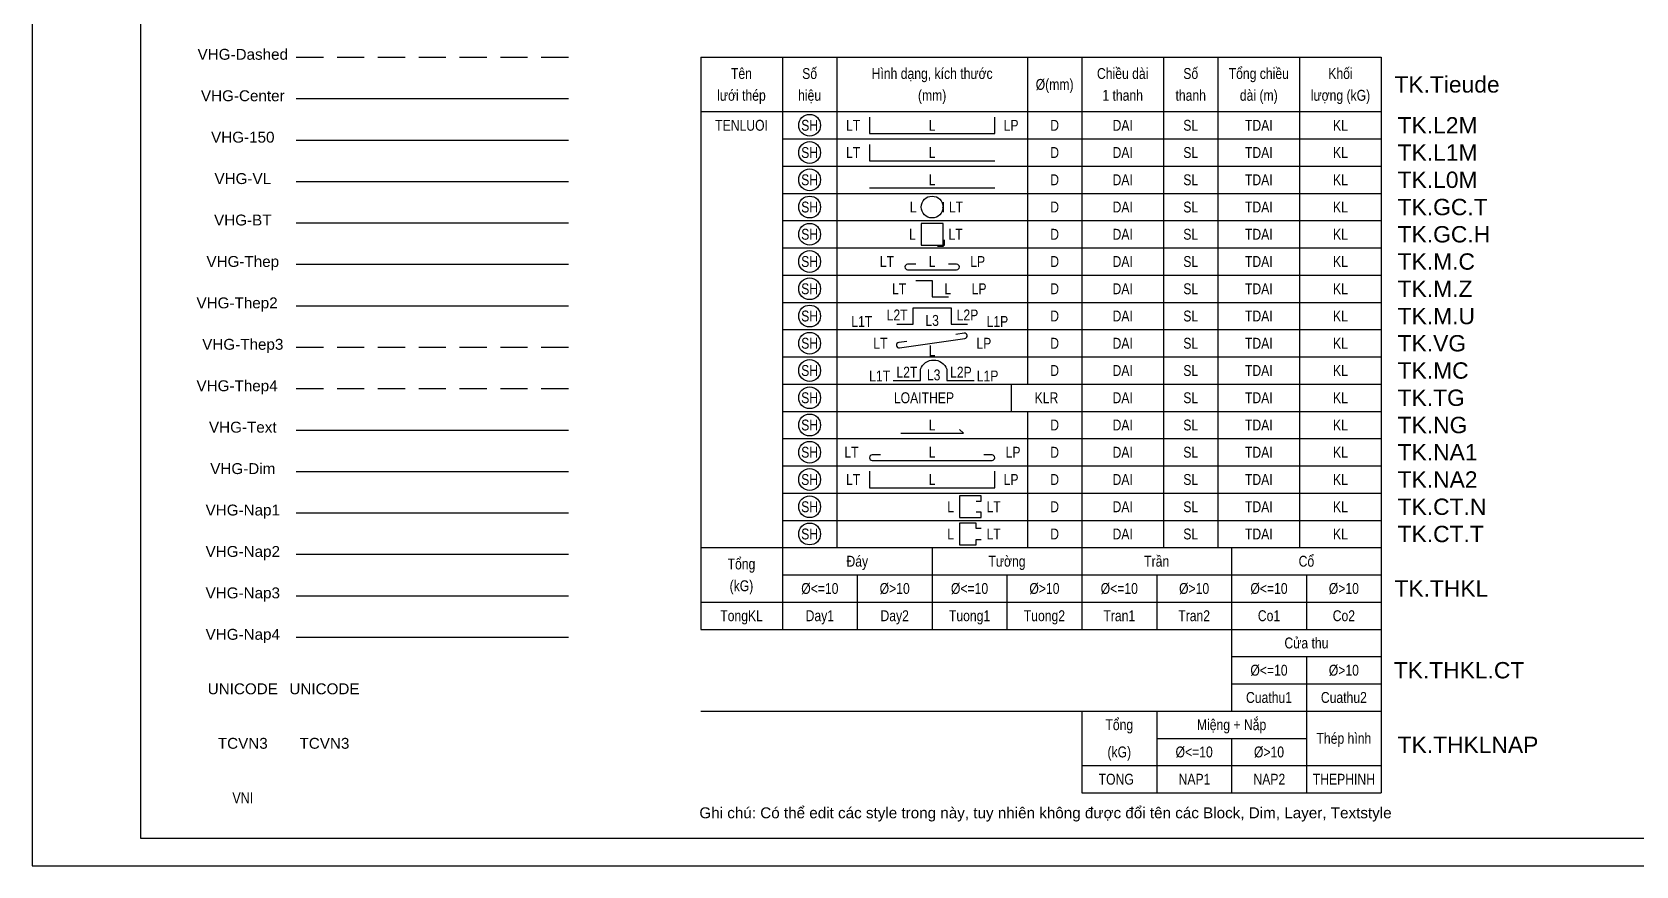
# Model space of a CAD drawing. Header units: feet. Extents: x 0 to 46220, y -100 to 29800.
# Drawn here: x 0 to 29459, y 0 to 15301 of the extents above; entities that cross this region are included whole.
import ezdxf
from ezdxf.enums import TextEntityAlignment as Align

# ---------------------------------------------------------------- set-up
doc = ezdxf.new("R2010")
doc.units = ezdxf.units.FT
doc.header["$MEASUREMENT"] = 0
doc.linetypes.add('ACAD_ISO10W100', pattern=[18, 12, -3, 0, -3])
doc.linetypes.add('DASHED', pattern=[0.75, 0.5, -0.25])
doc.layers.get('Defpoints').update_dxf_attribs({"color": 8})
for name, color, linetype in [('3', 3, 'Continuous'), ('7', 7, 'Continuous'), ('VHG-140', 140, 'Continuous'), ('VHG-150', 150, 'Continuous'), ('VHG-BT', 4, 'Continuous'), ('VHG-Center', 6, 'ACAD_ISO10W100'), ('VHG-Dashed', 5, 'DASHED'), ('VHG-Dim', 140, 'Continuous'), ('VHG-Nap1', 4, 'Continuous'), ('VHG-Nap2', 125, 'Continuous'), ('VHG-Nap3', 251, 'Continuous'), ('VHG-Nap4', 7, 'Continuous'), ('VHG-Text', 7, 'Continuous'), ('VHG-Thep', 1, 'Continuous'), ('VHG-Thep2', 2, 'Continuous'), ('VHG-Thep3', 6, 'DASHED'), ('VHG-Thep4', 8, 'DASHED'), ('VHG-VL', 251, 'Continuous')]:
    doc.layers.add(name, color=color, linetype=linetype)
doc.styles.add('VHG-TCVN3.Bold', font='VHARIAL.TTF', dxfattribs={"width": 0.8})
doc.styles.add('VHG-TCVN3.Regular', font='arial.ttf', dxfattribs={"width": 0.8})
doc.styles.add('VHG-Unicode.Bold', font='arial.ttf', dxfattribs={"width": 0.8})
doc.styles.add('VHG-Unicode.Regular', font='arial.ttf', dxfattribs={"width": 0.8})
doc.styles.add('VHG-VNI.Bold', font='VHELVCB.TTF', dxfattribs={"width": 0.8})

# ---------------------------------------------------------------- blocks, each defined once
blk = doc.blocks.new('TK.THKL.CT')
at = {"layer": 'VHG-140'}
for points in [[(9750, -1500), (9750, -3000)], [(12500, -1500), (12500, -3000)], [(9750, -2000), (12500, -2000)], [(11125, -2000), (11125, -3000)], [(9750, -2500), (12500, -2500)], [(9750, -3000), (12500, -3000)]]:
    blk.add_lwpolyline(points, dxfattribs=at)
at = {"layer": 'VHG-Text', "style": 'VHG-Unicode.Regular', "width": 0.8}
for s, p in [('Cửa thu', (11125, -1750)), ('%%C<=10', (10437.5, -2250)), ('%%C>10', (11812.5, -2250))]:
    blk.add_text(s, height=200, rotation=359.99999, dxfattribs=at).set_placement(p, align=Align.MIDDLE_CENTER)
for tag, p in [('CUATHU1', (10437.5, -2750)), ('CUATHU2', (11812.5, -2750))]:
    blk.add_attdef(tag, text='', height=200, rotation=359.99999, dxfattribs=at).set_placement(p, align=Align.MIDDLE_CENTER)
blk = doc.blocks.new('TK.CT.N')
at = {"layer": 'VHG-140'}
for points in [[(0, 0), (0, -500)], [(1500, 0), (1500, -500)], [(2500, 0), (2500, -500)], [(6000, 0), (6000, -500)], [(7000, 0), (7000, -500)], [(8500, 0), (8500, -500)], [(9500, 0), (9500, -500)], [(11000, 0), (11000, -500)], [(12500, 0), (12500, -500)], [(1500, -500), (12500, -500)]]:
    blk.add_lwpolyline(points, dxfattribs=at)
blk.add_circle((2000, -250), 200, dxfattribs=at)
at = {"layer": 'VHG-Thep'}
blk.add_lwpolyline([(5060, -150), (5150, -150), (5150, -50), (4750, -50), (4750, -450), (5150, -450), (5150, -350), (5060, -350)], dxfattribs=at)
at = {"layer": 'VHG-Text', "style": 'VHG-Unicode.Regular', "width": 0.8}
for tag, p in [('SH', (2000, -250)), ('D', (6500, -250)), ('DAI', (7750, -250)), ('SL', (9000, -250)), ('TDAI', (10250, -250)), ('KL', (11750, -250))]:
    blk.add_attdef(tag, text='', height=200, rotation=360, dxfattribs=at).set_placement(p, align=Align.MIDDLE_CENTER)
blk.add_attdef('L', text='', height=200, rotation=360, dxfattribs=at).set_placement((4651, -250), align=Align.MIDDLE_RIGHT)
blk.add_attdef('LT', text='', height=200, rotation=360, dxfattribs=at).set_placement((5250, -250), align=Align.MIDDLE_LEFT)
blk = doc.blocks.new('TK.CT.T')
at = {"layer": 'VHG-140'}
for points in [[(0, 0), (0, -500)], [(1500, 0), (1500, -500)], [(2500, 0), (2500, -500)], [(6000, 0), (6000, -500)], [(7000, 0), (7000, -500)], [(8500, 0), (8500, -500)], [(9500, 0), (9500, -500)], [(11000, 0), (11000, -500)], [(12500, 0), (12500, -500)], [(1500, -500), (12500, -500)]]:
    blk.add_lwpolyline(points, dxfattribs=at)
blk.add_circle((2000, -250), 200, dxfattribs=at)
at = {"layer": 'VHG-Thep'}
blk.add_lwpolyline([(5150, -150), (5060, -150), (5060, -50), (4750, -50), (4750, -450), (5060, -450), (5060, -350), (5150, -350)], dxfattribs=at)
at = {"layer": 'VHG-Text', "style": 'VHG-Unicode.Regular', "width": 0.8}
for tag, p in [('SH', (2000, -250)), ('D', (6500, -250)), ('DAI', (7750, -250)), ('SL', (9000, -250)), ('TDAI', (10250, -250)), ('KL', (11750, -250))]:
    blk.add_attdef(tag, text='', height=200, rotation=360, dxfattribs=at).set_placement(p, align=Align.MIDDLE_CENTER)
blk.add_attdef('L', text='', height=200, rotation=360, dxfattribs=at).set_placement((4651, -250), align=Align.MIDDLE_RIGHT)
blk.add_attdef('LT', text='', height=200, rotation=360, dxfattribs=at).set_placement((5250, -250), align=Align.MIDDLE_LEFT)
blk = doc.blocks.new('TK.THKLNAP')
at = {"layer": 'VHG-140'}
for points in [[(0, 0), (12500, 0)], [(7000, 0), (7000, -1500)], [(8375, 0), (8375, -1500)], [(8375, 0), (8375, -1500)], [(11125, 0), (11125, -1500)], [(12500, 0), (12500, -1500)], [(9750, -500), (9750, -1500)], [(7000, -1000), (12500, -1000)], [(7000, -1500), (12500, -1500)]]:
    blk.add_lwpolyline(points, dxfattribs=at)
at = {"layer": 'VHG-Dim'}
blk.add_lwpolyline([(8375, -500), (11125, -500)], dxfattribs=at)
at = {"layer": 'VHG-Text', "style": 'VHG-Unicode.Regular', "width": 0.8}
for s, p in [('Tổng', (7687.5, -250)), ('Miệng + Nắp', (9750, -250)), ('Thép hình', (11812.5, -500)), ('(kG)', (7687.5, -750)), ('%%C<=10', (9062.5, -750)), ('%%C>10', (10437.5, -750))]:
    blk.add_text(s, height=200, rotation=359.99999, dxfattribs=at).set_placement(p, align=Align.MIDDLE_CENTER)
for tag, p in [('TONG', (7687.5, -1250)), ('NAP1', (9062.5, -1250)), ('NAP2', (10437.5, -1250)), ('THEPHINH', (11812.5, -1250))]:
    blk.add_attdef(tag, text='', height=200, rotation=359.99999, dxfattribs=at).set_placement(p, align=Align.MIDDLE_CENTER)
blk = doc.blocks.new('TK.TG')
at = {"layer": 'VHG-140'}
for points in [[(0, 0), (0, -500)], [(1500, 0), (1500, -500)], [(2500, 0), (2500, -500)], [(5700, 0), (5700, -500)], [(7000, 0), (7000, -500)], [(8500, 0), (8500, -500)], [(9500, 0), (9500, -500)], [(11000, 0), (11000, -500)], [(12500, 0), (12500, -500)], [(1500, -500), (12500, -500)]]:
    blk.add_lwpolyline(points, dxfattribs=at)
blk.add_circle((2000, -250), 200, dxfattribs=at)
at = {"layer": 'VHG-Text', "style": 'VHG-Unicode.Regular', "width": 0.8}
for tag, p in [('SH', (2000, -250)), ('L', (4100, -250)), ('D', (6350, -250)), ('DAI', (7750, -250)), ('SL', (9000, -250)), ('TDAI', (10250, -250)), ('KL', (11750, -250))]:
    blk.add_attdef(tag, text='', height=200, rotation=360, dxfattribs=at).set_placement(p, align=Align.MIDDLE_CENTER)
blk = doc.blocks.new('TK.NA1')
at = {"layer": 'VHG-140'}
for points in [[(0, 0), (0, -500)], [(1500, 0), (1500, -500)], [(2500, 0), (2500, -500)], [(6000, 0), (6000, -500)], [(7000, 0), (7000, -500)], [(8500, 0), (8500, -500)], [(9500, 0), (9500, -500)], [(11000, 0), (11000, -500)], [(12500, 0), (12500, -500)], [(1500, -500), (12500, -500)]]:
    blk.add_lwpolyline(points, dxfattribs=at)
blk.add_circle((2000, -250), 200, dxfattribs=at)
at = {"layer": 'VHG-Thep'}
blk.add_lwpolyline([(3300, -300), (3150, -300, 1), (3150, -400), (5350, -400, 1), (5350, -300), (5200, -300)], format="xyb", dxfattribs=at)
at = {"layer": 'VHG-Text', "style": 'VHG-Unicode.Regular', "width": 0.8}
for tag, p in [('SH', (2000, -250)), ('L', (4250, -250)), ('D', (6500, -250)), ('DAI', (7750, -250)), ('SL', (9000, -250)), ('TDAI', (10250, -250)), ('KL', (11750, -250))]:
    blk.add_attdef(tag, text='', height=200, rotation=360, dxfattribs=at).set_placement(p, align=Align.MIDDLE_CENTER)
blk.add_attdef('LT', text='', height=200, rotation=360, dxfattribs=at).set_placement((2900, -250), align=Align.MIDDLE_RIGHT)
blk.add_attdef('LP', text='', height=200, rotation=360, dxfattribs=at).set_placement((5600, -250), align=Align.MIDDLE_LEFT)
blk = doc.blocks.new('TK.NA2')
at = {"layer": 'VHG-140'}
for points in [[(0, 0), (0, -500)], [(1500, 0), (1500, -500)], [(2500, 0), (2500, -500)], [(6000, 0), (6000, -500)], [(7000, 0), (7000, -500)], [(8500, 0), (8500, -500)], [(9500, 0), (9500, -500)], [(11000, 0), (11000, -500)], [(12500, 0), (12500, -500)], [(1500, -500), (12500, -500)]]:
    blk.add_lwpolyline(points, dxfattribs=at)
blk.add_circle((2000, -250), 200, dxfattribs=at)
at = {"layer": 'VHG-Thep'}
blk.add_lwpolyline([(3100, -100), (3100, -400), (5400, -400), (5400, -100)], dxfattribs=at)
at = {"layer": 'VHG-Text', "style": 'VHG-Unicode.Regular', "width": 0.8}
for tag, p in [('SH', (2000, -250)), ('LT', (2800, -250)), ('L', (4250, -250)), ('LP', (5700, -250)), ('D', (6500, -250)), ('DAI', (7750, -250)), ('SL', (9000, -250)), ('TDAI', (10250, -250)), ('KL', (11750, -250))]:
    blk.add_attdef(tag, text='', height=200, rotation=360, dxfattribs=at).set_placement(p, align=Align.MIDDLE_CENTER)
blk = doc.blocks.new('TK.NG')
at = {"layer": 'VHG-140'}
for points in [[(0, 0), (0, -500)], [(1500, 0), (1500, -500)], [(2500, 0), (2500, -500)], [(6000, 0), (6000, -500)], [(7000, 0), (7000, -500)], [(8500, 0), (8500, -500)], [(9500, 0), (9500, -500)], [(11000, 0), (11000, -500)], [(12500, 0), (12500, -500)], [(1500, -500), (12500, -500)]]:
    blk.add_lwpolyline(points, dxfattribs=at)
blk.add_circle((2000, -250), 200, dxfattribs=at)
at = {"layer": 'VHG-Thep'}
for points in [[(3675, -400), (4825, -400)], [(4825, -400), (4750, -333)]]:
    blk.add_lwpolyline(points, dxfattribs=at)
at = {"layer": 'VHG-Text', "style": 'VHG-Unicode.Regular', "width": 0.8}
for tag, p in [('SH', (2000, -250)), ('L', (4250, -250)), ('D', (6500, -250)), ('DAI', (7750, -250)), ('SL', (9000, -250)), ('TDAI', (10250, -250)), ('KL', (11750, -250))]:
    blk.add_attdef(tag, text='', height=200, rotation=360, dxfattribs=at).set_placement(p, align=Align.MIDDLE_CENTER)
blk = doc.blocks.new('Khung')
at = {"layer": 'Defpoints'}
blk.add_lwpolyline([(0, -29700), (42000, -29700), (42000, 0), (0, 0)], close=True, dxfattribs=at)
at = {"layer": 'VHG-140'}
blk.add_lwpolyline([(2000, -500), (41500, -500), (41500, -29200), (2000, -29200)], close=True, dxfattribs=at)
blk = doc.blocks.new('TK.MC')
at = {"layer": 'VHG-140'}
for points in [[(0, 0), (0, -500)], [(1500, 0), (1500, -500)], [(2500, 0), (2500, -500)], [(6000, 0), (6000, -500)], [(7000, 0), (7000, -500)], [(8500, 0), (8500, -500)], [(9500, 0), (9500, -500)], [(11000, 0), (11000, -500)], [(12500, 0), (12500, -500)], [(1500, -500), (12500, -500)]]:
    blk.add_lwpolyline(points, dxfattribs=at)
blk.add_circle((2000, -250), 200, dxfattribs=at)
at = {"layer": 'VHG-Thep'}
blk.add_lwpolyline([(3536, -431), (4036, -431), (4036, -224, -0.689655), (4519, -224), (4519, -431), (5019, -431)], format="xyb", dxfattribs=at)
at = {"layer": 'VHG-Text', "style": 'VHG-Unicode.Regular', "width": 0.8}
for tag, p in [('SH', (2000, -250)), ('L1T', (3286, -350)), ('L2T', (3786, -281)), ('L3', (4278, -331)), ('L2P', (4778, -281)), ('L1P', (5269, -350)), ('D', (6500, -250)), ('DAI', (7750, -250)), ('SL', (9000, -250)), ('TDAI', (10250, -250)), ('KL', (11750, -250))]:
    blk.add_attdef(tag, text='', height=200, rotation=360, dxfattribs=at).set_placement(p, align=Align.MIDDLE_CENTER)
blk = doc.blocks.new('TK.Tieude')
at = {"layer": 'VHG-140'}
for points in [[(0, 0), (0, -1000)], [(0, 0), (12500, 0)], [(1500, 0), (1500, -1000)], [(2500, 0), (2500, -1000)], [(6000, 0), (6000, -1000)], [(7000, 0), (7000, -1000)], [(8500, 0), (8500, -1000)], [(9500, 0), (9500, -1000)], [(11000, 0), (11000, -1000)], [(12500, 0), (12500, -1000)], [(0, -1000), (12500, -1000)]]:
    blk.add_lwpolyline(points, dxfattribs=at)
at = {"layer": 'VHG-Text', "style": 'VHG-Unicode.Regular', "width": 0.8}
for s, p in [('Tên', (748, -300)), ('Số', (2000, -300)), ('Hình dạng, kích thước', (4250, -300)), ('Chiều dài', (7750, -300)), ('Số', (9000, -300)), ('Tổng chiều', (10250, -300)), ('Khối', (11750, -300)), ('lưới thép', (748, -700)), ('hiệu', (2000, -700)), ('%%C(mm)', (6500, -500)), ('dài (m)', (10250, -700)), ('(mm)', (4250, -700)), ('1 thanh', (7750, -700)), ('thanh', (9000, -700)), ('lượng (kG)', (11750, -700))]:
    blk.add_text(s, height=200, rotation=360, dxfattribs=at).set_placement(p, align=Align.MIDDLE_CENTER)
blk = doc.blocks.new('TK.Tenluoi')
at = {"layer": 'VHG-140'}
blk.add_lwpolyline([(0, 0), (1500, 0)], dxfattribs=at)
at = {"layer": 'VHG-Text', "color": 3, "style": 'VHG-Unicode.Regular', "width": 0.8}
blk.add_attdef('TENLUOI', text='', height=200, rotation=360, dxfattribs=at).set_placement((750, -250), align=Align.MIDDLE_CENTER)
blk = doc.blocks.new('TK.THKL')
at = {"layer": 'VHG-140'}
for points in [[(0, 0), (0, -1500)], [(0, 0), (12500, 0)], [(1500, 0), (1500, -1500)], [(4250, 0), (4250, -1500)], [(7000, 0), (7000, -1500)], [(9750, 0), (9750, -1500)], [(12500, 0), (12500, -1500)], [(1500, -500), (12500, -500)], [(2875, -500), (2875, -1500)], [(5625, -500), (5625, -1500)], [(8375, -500), (8375, -1500)], [(11125, -500), (11125, -1500)], [(0, -1000), (12500, -1000)], [(0, -1500), (12500, -1500)]]:
    blk.add_lwpolyline(points, dxfattribs=at)
at = {"layer": 'VHG-Text', "style": 'VHG-Unicode.Regular', "width": 0.8}
for s, p in [('Tổng', (747.8, -300)), ('Đáy', (2875, -250)), ('Tường', (5625, -250)), ('Trần', (8375, -250)), ('Cổ', (11125, -250)), ('(kG)', (747.8, -700)), ('%%C<=10', (2187.5, -750)), ('%%C>10', (3562.5, -750)), ('%%C<=10', (4937.5, -750)), ('%%C>10', (6312.5, -750)), ('%%C<=10', (7687.5, -750)), ('%%C>10', (9062.5, -750)), ('%%C<=10', (10437.5, -750)), ('%%C>10', (11812.5, -750))]:
    blk.add_text(s, height=200, rotation=359.99999, dxfattribs=at).set_placement(p, align=Align.MIDDLE_CENTER)
for tag, p in [('TONG', (750, -1250)), ('DAY1', (2187.5, -1250)), ('DAY2', (3562.5, -1250)), ('TUONG1', (4937.5, -1250)), ('TUONG2', (6312.5, -1250)), ('TRAN1', (7687.5, -1250)), ('TRAN2', (9062.5, -1250)), ('CO1', (10437.5, -1250)), ('CO2', (11812.5, -1250))]:
    blk.add_attdef(tag, text='', height=200, rotation=359.99999, dxfattribs=at).set_placement(p, align=Align.MIDDLE_CENTER)
blk = doc.blocks.new('TK.L2M')
at = {"layer": 'VHG-140'}
for points in [[(0, 0), (0, -500)], [(1500, 0), (1500, -500)], [(2500, 0), (2500, -500)], [(6000, 0), (6000, -500)], [(7000, 0), (7000, -500)], [(8500, 0), (8500, -500)], [(9500, 0), (9500, -500)], [(11000, 0), (11000, -500)], [(12500, 0), (12500, -500)], [(1500, -500), (12500, -500)]]:
    blk.add_lwpolyline(points, dxfattribs=at)
blk.add_circle((2000, -250), 200, dxfattribs=at)
at = {"layer": 'VHG-Thep'}
blk.add_lwpolyline([(3100, -100), (3100, -400), (5400, -400), (5400, -100)], dxfattribs=at)
at = {"layer": 'VHG-Text', "style": 'VHG-Unicode.Regular', "width": 0.8}
for tag, p in [('SH', (2000, -250)), ('LT', (2800, -250)), ('L', (4250, -250)), ('LP', (5700, -250)), ('D', (6500, -250)), ('DAI', (7750, -250)), ('SL', (9000, -250)), ('TDAI', (10250, -250)), ('KL', (11750, -250))]:
    blk.add_attdef(tag, text='', height=200, rotation=360, dxfattribs=at).set_placement(p, align=Align.MIDDLE_CENTER)
blk = doc.blocks.new('TK.L1M')
at = {"layer": 'VHG-140'}
for points in [[(0, 0), (0, -500)], [(1500, 0), (1500, -500)], [(2500, 0), (2500, -500)], [(6000, 0), (6000, -500)], [(7000, 0), (7000, -500)], [(8500, 0), (8500, -500)], [(9500, 0), (9500, -500)], [(11000, 0), (11000, -500)], [(12500, 0), (12500, -500)], [(1500, -500), (12500, -500)]]:
    blk.add_lwpolyline(points, dxfattribs=at)
blk.add_circle((2000, -250), 200, dxfattribs=at)
at = {"layer": 'VHG-Thep'}
blk.add_lwpolyline([(3100, -100), (3100, -400), (5400, -400)], dxfattribs=at)
at = {"layer": 'VHG-Text', "style": 'VHG-Unicode.Regular', "width": 0.8}
for tag, p in [('SH', (2000, -250)), ('LT', (2800, -250)), ('L', (4250, -250)), ('D', (6500, -250)), ('DAI', (7750, -250)), ('SL', (9000, -250)), ('TDAI', (10250, -250)), ('KL', (11750, -250))]:
    blk.add_attdef(tag, text='', height=200, rotation=360, dxfattribs=at).set_placement(p, align=Align.MIDDLE_CENTER)
blk = doc.blocks.new('TK.L0M')
at = {"layer": 'VHG-140'}
for points in [[(0, 0), (0, -500)], [(1500, 0), (1500, -500)], [(2500, 0), (2500, -500)], [(6000, 0), (6000, -500)], [(7000, 0), (7000, -500)], [(8500, 0), (8500, -500)], [(9500, 0), (9500, -500)], [(11000, 0), (11000, -500)], [(12500, 0), (12500, -500)], [(1500, -500), (12500, -500)]]:
    blk.add_lwpolyline(points, dxfattribs=at)
blk.add_circle((2000, -250), 200, dxfattribs=at)
at = {"layer": 'VHG-Thep'}
blk.add_lwpolyline([(3100, -400), (5400, -400)], dxfattribs=at)
at = {"layer": 'VHG-Text', "style": 'VHG-Unicode.Regular', "width": 0.8}
for tag, p in [('SH', (2000, -250)), ('L', (4250, -250)), ('D', (6500, -250)), ('DAI', (7750, -250)), ('SL', (9000, -250)), ('TDAI', (10250, -250)), ('KL', (11750, -250))]:
    blk.add_attdef(tag, text='', height=200, rotation=360, dxfattribs=at).set_placement(p, align=Align.MIDDLE_CENTER)
blk = doc.blocks.new('TK.GC.T')
at = {"layer": 'VHG-140'}
for points in [[(0, 0), (0, -500)], [(1500, 0), (1500, -500)], [(2500, 0), (2500, -500)], [(6000, 0), (6000, -500)], [(7000, 0), (7000, -500)], [(8500, 0), (8500, -500)], [(9500, 0), (9500, -500)], [(11000, 0), (11000, -500)], [(12500, 0), (12500, -500)], [(1500, -500), (12500, -500)]]:
    blk.add_lwpolyline(points, dxfattribs=at)
blk.add_circle((2000, -250), 200, dxfattribs=at)
at = {"layer": 'VHG-Thep'}
blk.add_circle((4250, -250), 200, dxfattribs=at)
for centre, start, end in [((4329, -194), 334.9885, 15.4162), ((4329, -306), 344.5838, 25.0115)]:
    blk.add_arc(centre, 133, start, end, dxfattribs=at)
at = {"layer": 'VHG-Text', "style": 'VHG-Unicode.Regular', "width": 0.8}
for tag, p in [('SH', (2000, -250)), ('D', (6500, -250)), ('DAI', (7750, -250)), ('SL', (9000, -250)), ('TDAI', (10250, -250)), ('KL', (11750, -250))]:
    blk.add_attdef(tag, text='', height=200, rotation=360, dxfattribs=at).set_placement(p, align=Align.MIDDLE_CENTER)
blk.add_attdef('L', text='', height=200, rotation=360, dxfattribs=at).set_placement((3964, -250), align=Align.MIDDLE_RIGHT)
blk.add_attdef('LT', text='', height=200, rotation=360, dxfattribs=at).set_placement((4557, -250), align=Align.MIDDLE_LEFT)
blk = doc.blocks.new('TK.GC.H')
at = {"layer": 'VHG-140'}
for points in [[(0, 0), (0, -500)], [(1500, 0), (1500, -500)], [(2500, 0), (2500, -500)], [(6000, 0), (6000, -500)], [(7000, 0), (7000, -500)], [(8500, 0), (8500, -500)], [(9500, 0), (9500, -500)], [(11000, 0), (11000, -500)], [(12500, 0), (12500, -500)], [(1500, -500), (12500, -500)]]:
    blk.add_lwpolyline(points, dxfattribs=at)
blk.add_circle((2000, -250), 200, dxfattribs=at)
at = {"layer": 'VHG-Thep'}
blk.add_lwpolyline([(4050, -450), (4450, -450), (4450, -50), (4050, -50)], close=True, dxfattribs=at)
for points in [[(4450, -450), (4450, -475), (4350, -475)], [(4450, -450), (4475, -450), (4475, -350)]]:
    blk.add_lwpolyline(points, dxfattribs=at)
at = {"layer": 'VHG-Text', "style": 'VHG-Unicode.Regular', "width": 0.8}
for tag, p in [('SH', (2000, -250)), ('D', (6500, -250)), ('DAI', (7750, -250)), ('SL', (9000, -250)), ('TDAI', (10250, -250)), ('KL', (11750, -250))]:
    blk.add_attdef(tag, text='', height=200, rotation=360, dxfattribs=at).set_placement(p, align=Align.MIDDLE_CENTER)
blk.add_attdef('L', text='', height=200, rotation=360, dxfattribs=at).set_placement((3951, -250), align=Align.MIDDLE_RIGHT)
blk.add_attdef('LT', text='', height=200, rotation=360, dxfattribs=at).set_placement((4550, -250), align=Align.MIDDLE_LEFT)
blk = doc.blocks.new('TK.M.C')
at = {"layer": 'VHG-140'}
for points in [[(0, 0), (0, -500)], [(1500, 0), (1500, -500)], [(2500, 0), (2500, -500)], [(6000, 0), (6000, -500)], [(7000, 0), (7000, -500)], [(8500, 0), (8500, -500)], [(9500, 0), (9500, -500)], [(11000, 0), (11000, -500)], [(12500, 0), (12500, -500)], [(1500, -500), (12500, -500)]]:
    blk.add_lwpolyline(points, dxfattribs=at)
blk.add_circle((2000, -250), 200, dxfattribs=at)
at = {"layer": 'VHG-Thep'}
blk.add_lwpolyline([(3950, -300), (3800, -300, 1), (3800, -400), (4700, -400, 1), (4700, -300), (4550, -300)], format="xyb", dxfattribs=at)
at = {"layer": 'VHG-Text', "style": 'VHG-Unicode.Regular', "width": 0.8}
for tag, p in [('SH', (2000, -250)), ('L', (4250, -250)), ('D', (6500, -250)), ('DAI', (7750, -250)), ('SL', (9000, -250)), ('TDAI', (10250, -250)), ('KL', (11750, -250))]:
    blk.add_attdef(tag, text='', height=200, rotation=360, dxfattribs=at).set_placement(p, align=Align.MIDDLE_CENTER)
blk.add_attdef('LT', text='', height=200, rotation=360, dxfattribs=at).set_placement((3550, -250), align=Align.MIDDLE_RIGHT)
blk.add_attdef('LP', text='', height=200, rotation=360, dxfattribs=at).set_placement((4950, -250), align=Align.MIDDLE_LEFT)
blk = doc.blocks.new('TK.M.Z')
at = {"layer": 'VHG-140'}
for points in [[(0, 0), (0, -500)], [(1500, 0), (1500, -500)], [(2500, 0), (2500, -500)], [(6000, 0), (6000, -500)], [(7000, 0), (7000, -500)], [(8500, 0), (8500, -500)], [(9500, 0), (9500, -500)], [(11000, 0), (11000, -500)], [(12500, 0), (12500, -500)], [(1500, -500), (12500, -500)]]:
    blk.add_lwpolyline(points, dxfattribs=at)
blk.add_circle((2000, -250), 200, dxfattribs=at)
at = {"layer": 'VHG-Thep'}
blk.add_lwpolyline([(3950, -100), (4250, -100), (4250, -400), (4550, -400)], dxfattribs=at)
at = {"layer": 'VHG-Text', "style": 'VHG-Unicode.Regular', "width": 0.8}
for tag, p in [('SH', (2000, -250)), ('D', (6500, -250)), ('DAI', (7750, -250)), ('SL', (9000, -250)), ('TDAI', (10250, -250)), ('KL', (11750, -250))]:
    blk.add_attdef(tag, text='', height=200, rotation=360, dxfattribs=at).set_placement(p, align=Align.MIDDLE_CENTER)
blk.add_attdef('LT', text='', height=200, rotation=360, dxfattribs=at).set_placement((3650, -250), align=Align.MIDDLE_RIGHT)
for tag, p in [('L', (4350, -250)), ('LP', (4850, -250))]:
    blk.add_attdef(tag, text='', height=200, rotation=360, dxfattribs=at).set_placement(p, align=Align.MIDDLE_LEFT)
blk = doc.blocks.new('TK.VG')
at = {"layer": 'VHG-140'}
for points in [[(0, 0), (0, -500)], [(1500, 0), (1500, -500)], [(2500, 0), (2500, -500)], [(6000, 0), (6000, -500)], [(7000, 0), (7000, -500)], [(8500, 0), (8500, -500)], [(9500, 0), (9500, -500)], [(11000, 0), (11000, -500)], [(12500, 0), (12500, -500)], [(1500, -500), (12500, -500)]]:
    blk.add_lwpolyline(points, dxfattribs=at)
blk.add_circle((2000, -250), 200, dxfattribs=at)
at = {"layer": 'VHG-Thep'}
blk.add_lwpolyline([(3784, -216), (3636, -237, 1), (3650, -336), (4850, -164, 1), (4836, -65), (4687, -87)], format="xyb", dxfattribs=at)
at = {"layer": 'VHG-Text', "style": 'VHG-Unicode.Regular', "width": 0.8}
for tag, p in [('SH', (2000, -250)), ('LT', (3300, -250)), ('L', (4250, -389)), ('LP', (5200, -250)), ('D', (6500, -250)), ('DAI', (7750, -250)), ('SL', (9000, -250)), ('TDAI', (10250, -250)), ('KL', (11750, -250))]:
    blk.add_attdef(tag, text='', height=200, rotation=360, dxfattribs=at).set_placement(p, align=Align.MIDDLE_CENTER)
blk = doc.blocks.new('TK.M.U')
at = {"layer": 'VHG-140'}
for points in [[(0, 0), (0, -500)], [(1500, 0), (1500, -500)], [(2500, 0), (2500, -500)], [(6000, 0), (6000, -500)], [(7000, 0), (7000, -500)], [(8500, 0), (8500, -500)], [(9500, 0), (9500, -500)], [(11000, 0), (11000, -500)], [(12500, 0), (12500, -500)], [(1500, -500), (12500, -500)]]:
    blk.add_lwpolyline(points, dxfattribs=at)
blk.add_circle((2000, -250), 200, dxfattribs=at)
at = {"layer": 'VHG-Thep'}
blk.add_lwpolyline([(3600, -400), (3900, -400), (3900, -100), (4600, -100), (4600, -400), (4900, -400)], dxfattribs=at)
at = {"layer": 'VHG-Text', "style": 'VHG-Unicode.Regular', "width": 0.8}
for tag, p in [('SH', (2000, -250)), ('L3', (4250, -331)), ('D', (6500, -250)), ('DAI', (7750, -250)), ('SL', (9000, -250)), ('TDAI', (10250, -250)), ('KL', (11750, -250))]:
    blk.add_attdef(tag, text='', height=200, rotation=360, dxfattribs=at).set_placement(p, align=Align.MIDDLE_CENTER)
for tag, p in [('L1T', (3150, -350)), ('L2T', (3800, -231))]:
    blk.add_attdef(tag, text='', height=200, rotation=360, dxfattribs=at).set_placement(p, align=Align.MIDDLE_RIGHT)
for tag, p in [('L2P', (4700, -231)), ('L1P', (5250, -350))]:
    blk.add_attdef(tag, text='', height=200, rotation=360, dxfattribs=at).set_placement(p, align=Align.MIDDLE_LEFT)

msp = doc.modelspace()

# ---------------------------------------------------------------- linework, layer by layer
at = {"layer": 'VHG-150', "ltscale": 1000}
msp.add_lwpolyline([(4852.4, 13320.2), (9852.4, 13320.2)], dxfattribs=at)
at = {"layer": 'VHG-BT', "ltscale": 1000}
msp.add_lwpolyline([(4852.4, 11799.6), (9852.4, 11799.6)], dxfattribs=at)
at = {"layer": 'VHG-Center', "ltscale": 1000}
msp.add_lwpolyline([(4852.4, 14080.4), (9852.4, 14080.4)], dxfattribs=at)
at = {"layer": 'VHG-Dashed', "ltscale": 1000}
msp.add_lwpolyline([(4852.4, 14840.7), (9852.4, 14840.7)], dxfattribs=at)
at = {"layer": 'VHG-Dim'}
msp.add_lwpolyline([(14781.8, 10840.7), (18281.8, 10840.7)], dxfattribs=at)
at = {"layer": 'VHG-Dim', "ltscale": 1000}
msp.add_lwpolyline([(4852.4, 7238.1), (9852.4, 7238.1)], dxfattribs=at)
at = {"layer": 'VHG-Nap1', "ltscale": 1000}
msp.add_lwpolyline([(4852.4, 6477.8), (9852.4, 6477.8)], dxfattribs=at)
at = {"layer": 'VHG-Nap2', "ltscale": 1000}
msp.add_lwpolyline([(4852.4, 5717.5), (9852.4, 5717.5)], dxfattribs=at)
at = {"layer": 'VHG-Nap3', "ltscale": 1000}
msp.add_lwpolyline([(4852.4, 4957.3), (9852.4, 4957.3)], dxfattribs=at)
at = {"layer": 'VHG-Nap4', "ltscale": 1000}
msp.add_lwpolyline([(4852.4, 4197), (9852.4, 4197)], dxfattribs=at)
at = {"layer": 'VHG-Text', "ltscale": 1000}
msp.add_lwpolyline([(4852.4, 7998.3), (9852.4, 7998.3)], dxfattribs=at)
at = {"layer": 'VHG-Thep', "ltscale": 1000}
msp.add_lwpolyline([(4852.4, 11039.4), (9852.4, 11039.4)], dxfattribs=at)
at = {"layer": 'VHG-Thep2', "ltscale": 1000}
msp.add_lwpolyline([(4852.4, 10279.1), (9852.4, 10279.1)], dxfattribs=at)
at = {"layer": 'VHG-Thep3', "ltscale": 1000}
msp.add_lwpolyline([(4852.4, 9518.9), (9852.4, 9518.9)], dxfattribs=at)
at = {"layer": 'VHG-Thep4', "ltscale": 1000}
msp.add_lwpolyline([(4852.4, 8758.6), (9852.4, 8758.6)], dxfattribs=at)
at = {"layer": 'VHG-VL', "ltscale": 1000}
msp.add_lwpolyline([(4852.4, 12559.9), (9852.4, 12559.9)], dxfattribs=at)

# ---------------------------------------------------------------- block references
at = {"layer": 'Defpoints'}
msp.add_blockref('Khung', (0, 29700), dxfattribs=at)
at = {"layer": 'VHG-Dim'}
msp.add_blockref('TK.Tieude', (12281.8, 14840.7), dxfattribs=at)
ref = msp.add_blockref('TK.Tenluoi', (12281.8, 13840.7), dxfattribs=at)
ref.add_attrib('TENLUOI', 'TENLUOI', dxfattribs={"layer": '3', "height": 200, "rotation": 359.99999, "style": 'VHG-Unicode.Regular', "width": 0.8}).set_placement((13031.8, 13590.7), align=Align.MIDDLE_CENTER)
ref = msp.add_blockref('TK.GC.T', (12281.8, 12340.7), dxfattribs=at)
ref.add_attrib('SH', 'SH', dxfattribs={"layer": '7', "height": 200, "rotation": 359.99999, "style": 'VHG-Unicode.Regular', "width": 0.8}).set_placement((14281.8, 12090.7), align=Align.MIDDLE_CENTER)
ref.add_attrib('L', 'L', dxfattribs={"layer": '7', "height": 200, "rotation": 359.99999, "style": 'VHG-Unicode.Regular', "width": 0.8}).set_placement((16246, 12090.7), align=Align.MIDDLE_RIGHT)
ref.add_attrib('LT', 'LT', dxfattribs={"layer": '7', "height": 200, "rotation": 359.99999, "style": 'VHG-Unicode.Regular', "width": 0.8}).set_placement((16839, 12090.7), align=Align.MIDDLE_LEFT)
ref.add_attrib('D', 'D', dxfattribs={"layer": '7', "height": 200, "rotation": 359.99999, "style": 'VHG-Unicode.Regular', "width": 0.8}).set_placement((18781.8, 12090.7), align=Align.MIDDLE_CENTER)
ref.add_attrib('DAI', 'DAI', dxfattribs={"layer": '7', "height": 200, "rotation": 359.99999, "style": 'VHG-Unicode.Regular', "width": 0.8}).set_placement((20031.8, 12090.7), align=Align.MIDDLE_CENTER)
ref.add_attrib('SL', 'SL', dxfattribs={"layer": '7', "height": 200, "rotation": 359.99999, "style": 'VHG-Unicode.Regular', "width": 0.8}).set_placement((21281.8, 12090.7), align=Align.MIDDLE_CENTER)
ref.add_attrib('TDAI', 'TDAI', dxfattribs={"layer": '7', "height": 200, "rotation": 359.99999, "style": 'VHG-Unicode.Regular', "width": 0.8}).set_placement((22531.8, 12090.7), align=Align.MIDDLE_CENTER)
ref.add_attrib('KL', 'KL', dxfattribs={"layer": '7', "height": 200, "rotation": 359.99999, "style": 'VHG-Unicode.Regular', "width": 0.8}).set_placement((24031.8, 12090.7), align=Align.MIDDLE_CENTER)
ref = msp.add_blockref('TK.GC.H', (12281.8, 11840.7), dxfattribs=at)
ref.add_attrib('KL', 'KL', dxfattribs={"layer": '7', "height": 200, "rotation": 359.99999, "style": 'VHG-Unicode.Regular', "width": 0.8}).set_placement((24031.8, 11590.7), align=Align.MIDDLE_CENTER)
ref.add_attrib('TDAI', 'TDAI', dxfattribs={"layer": '7', "height": 200, "rotation": 359.99999, "style": 'VHG-Unicode.Regular', "width": 0.8}).set_placement((22531.8, 11590.7), align=Align.MIDDLE_CENTER)
ref.add_attrib('SL', 'SL', dxfattribs={"layer": '7', "height": 200, "rotation": 359.99999, "style": 'VHG-Unicode.Regular', "width": 0.8}).set_placement((21281.8, 11590.7), align=Align.MIDDLE_CENTER)
ref.add_attrib('DAI', 'DAI', dxfattribs={"layer": '7', "height": 200, "rotation": 359.99999, "style": 'VHG-Unicode.Regular', "width": 0.8}).set_placement((20031.8, 11590.7), align=Align.MIDDLE_CENTER)
ref.add_attrib('D', 'D', dxfattribs={"layer": '7', "height": 200, "rotation": 359.99999, "style": 'VHG-Unicode.Regular', "width": 0.8}).set_placement((18781.8, 11590.7), align=Align.MIDDLE_CENTER)
ref.add_attrib('LT', 'LT', dxfattribs={"layer": '7', "height": 200, "rotation": 359.99999, "style": 'VHG-Unicode.Regular', "width": 0.8}).set_placement((16832.3, 11590.7), align=Align.MIDDLE_LEFT)
ref.add_attrib('L', 'L', dxfattribs={"layer": '7', "height": 200, "rotation": 359.99999, "style": 'VHG-Unicode.Regular', "width": 0.8}).set_placement((16232.7, 11590.7), align=Align.MIDDLE_RIGHT)
ref.add_attrib('SH', 'SH', dxfattribs={"layer": '7', "height": 200, "rotation": 359.99999, "style": 'VHG-Unicode.Regular', "width": 0.8}).set_placement((14281.8, 11590.7), align=Align.MIDDLE_CENTER)
for name, p, values in [('TK.M.C', (12281.8, 11340.7), {'KL': 'KL', 'TDAI': 'TDAI', 'SL': 'SL', 'DAI': 'DAI', 'D': 'D', 'LP': 'LP', 'LT': 'LT', 'L': 'L', 'SH': 'SH'}), ('TK.M.U', (12281.8, 10340.7), {'L2P': 'L2P', 'L1P': 'L1P', 'L3': 'L3', 'L1T': 'L1T', 'L2T': 'L2T', 'SH': 'SH', 'D': 'D', 'DAI': 'DAI', 'SL': 'SL', 'TDAI': 'TDAI', 'KL': 'KL'}), ('TK.MC', (12281.8, 9340.7), {'KL': 'KL', 'TDAI': 'TDAI', 'SL': 'SL', 'DAI': 'DAI', 'D': 'D', 'SH': 'SH', 'L2T': 'L2T', 'L1T': 'L1T', 'L3': 'L3', 'L1P': 'L1P', 'L2P': 'L2P'}), ('TK.TG', (12281.8, 8840.7), {'D': 'KLR', 'KL': 'KL', 'TDAI': 'TDAI', 'SL': 'SL', 'DAI': 'DAI', 'SH': 'SH', 'L': 'LOAITHEP'}), ('TK.NG', (12281.8, 8340.7), {'SH': 'SH', 'L': 'L', 'D': 'D', 'DAI': 'DAI', 'SL': 'SL', 'TDAI': 'TDAI', 'KL': 'KL'}), ('TK.NA1', (12281.8, 7840.7), {'SH': 'SH', 'L': 'L', 'LT': 'LT', 'LP': 'LP', 'D': 'D', 'DAI': 'DAI', 'SL': 'SL', 'TDAI': 'TDAI', 'KL': 'KL'}), ('TK.NA2', (12281.8, 7340.7), {'SH': 'SH', 'L': 'L', 'LT': 'LT', 'LP': 'LP', 'D': 'D', 'DAI': 'DAI', 'SL': 'SL', 'TDAI': 'TDAI', 'KL': 'KL'}), ('TK.CT.N', (12281.8, 6840.7), {'SH': 'SH', 'L': 'L', 'LT': 'LT', 'D': 'D', 'DAI': 'DAI', 'SL': 'SL', 'TDAI': 'TDAI', 'KL': 'KL'}), ('TK.CT.T', (12281.8, 6340.7), {'SH': 'SH', 'L': 'L', 'LT': 'LT', 'D': 'D', 'DAI': 'DAI', 'SL': 'SL', 'TDAI': 'TDAI', 'KL': 'KL'})]:
    msp.add_blockref(name, p, dxfattribs=at).add_auto_attribs(values)
ref = msp.add_blockref('TK.M.Z', (12281.8, 10840.7), dxfattribs=at)
ref.add_attrib('KL', 'KL', dxfattribs={"layer": 'VHG-Text', "height": 200, "rotation": 359.99999, "style": 'VHG-Unicode.Regular', "width": 0.8}).set_placement((24031.8, 10590.7), align=Align.MIDDLE_CENTER)
ref.add_attrib('TDAI', 'TDAI', dxfattribs={"layer": 'VHG-Text', "height": 200, "rotation": 359.99999, "style": 'VHG-Unicode.Regular', "width": 0.8}).set_placement((22531.8, 10590.7), align=Align.MIDDLE_CENTER)
ref.add_attrib('SL', 'SL', dxfattribs={"layer": 'VHG-Text', "height": 200, "rotation": 359.99999, "style": 'VHG-Unicode.Regular', "width": 0.8}).set_placement((21281.8, 10590.7), align=Align.MIDDLE_CENTER)
ref.add_attrib('DAI', 'DAI', dxfattribs={"layer": 'VHG-Text', "height": 200, "rotation": 359.99999, "style": 'VHG-Unicode.Regular', "width": 0.8}).set_placement((20031.8, 10590.7), align=Align.MIDDLE_CENTER)
ref.add_attrib('D', 'D', dxfattribs={"layer": 'VHG-Text', "height": 200, "rotation": 359.99999, "style": 'VHG-Unicode.Regular', "width": 0.8}).set_placement((18781.8, 10590.7), align=Align.MIDDLE_CENTER)
ref.add_attrib('LP', 'LP', dxfattribs={"layer": 'VHG-Text', "height": 200, "rotation": 359.99999, "style": 'VHG-Unicode.Regular', "width": 0.8}).set_placement((17257.2, 10590.7), align=Align.MIDDLE_LEFT)
ref.add_attrib('LT', 'LT', dxfattribs={"layer": 'VHG-Text', "height": 200, "rotation": 359.99999, "style": 'VHG-Unicode.Regular', "width": 0.8}).set_placement((16057.2, 10590.7), align=Align.MIDDLE_RIGHT)
ref.add_attrib('L', 'L', dxfattribs={"layer": 'VHG-Text', "height": 200, "rotation": 359.99999, "style": 'VHG-Unicode.Regular', "width": 0.8}).set_placement((16757.2, 10590.7), align=Align.MIDDLE_LEFT)
ref.add_attrib('SH', 'SH', dxfattribs={"layer": 'VHG-Text', "height": 200, "rotation": 359.99999, "style": 'VHG-Unicode.Regular', "width": 0.8}).set_placement((14281.8, 10590.7), align=Align.MIDDLE_CENTER)
ref = msp.add_blockref('TK.VG', (12281.8, 9840.7), dxfattribs=at)
ref.add_attrib('KL', 'KL', dxfattribs={"layer": '7', "height": 200, "rotation": 359.99999, "style": 'VHG-Unicode.Regular', "width": 0.8}).set_placement((24031.8, 9590.7), align=Align.MIDDLE_CENTER)
ref.add_attrib('TDAI', 'TDAI', dxfattribs={"layer": '7', "height": 200, "rotation": 359.99999, "style": 'VHG-Unicode.Regular', "width": 0.8}).set_placement((22531.8, 9590.7), align=Align.MIDDLE_CENTER)
ref.add_attrib('SL', 'SL', dxfattribs={"layer": '7', "height": 200, "rotation": 359.99999, "style": 'VHG-Unicode.Regular', "width": 0.8}).set_placement((21281.8, 9590.7), align=Align.MIDDLE_CENTER)
ref.add_attrib('DAI', 'DAI', dxfattribs={"layer": '7', "height": 200, "rotation": 359.99999, "style": 'VHG-Unicode.Regular', "width": 0.8}).set_placement((20031.8, 9590.7), align=Align.MIDDLE_CENTER)
ref.add_attrib('D', 'D', dxfattribs={"layer": '7', "height": 200, "rotation": 359.99999, "style": 'VHG-Unicode.Regular', "width": 0.8}).set_placement((18781.8, 9590.7), align=Align.MIDDLE_CENTER)
ref.add_attrib('LP', 'LP', dxfattribs={"layer": '7', "height": 200, "rotation": 359.99999, "style": 'VHG-Unicode.Regular', "width": 0.8}).set_placement((17481.8, 9590.7), align=Align.MIDDLE_CENTER)
ref.add_attrib('LT', 'LT', dxfattribs={"layer": '7', "height": 200, "rotation": 359.99999, "style": 'VHG-Unicode.Regular', "width": 0.8}).set_placement((15581.8, 9590.7), align=Align.MIDDLE_CENTER)
ref.add_attrib('L', 'L', dxfattribs={"layer": '7', "height": 200, "rotation": 359.99999, "style": 'VHG-Unicode.Regular', "width": 0.8}).set_placement((16531.8, 9451.7), align=Align.MIDDLE_CENTER)
ref.add_attrib('SH', 'SH', dxfattribs={"layer": '7', "height": 200, "rotation": 359.99999, "style": 'VHG-Unicode.Regular', "width": 0.8}).set_placement((14281.8, 9590.7), align=Align.MIDDLE_CENTER)
ref = msp.add_blockref('TK.THKL', (12281.8, 5840.7), dxfattribs=at)
ref.add_attrib('TONG', 'TongKL', dxfattribs={"layer": '7', "height": 200, "rotation": 359.99999, "style": 'VHG-Unicode.Regular', "width": 0.8}).set_placement((13031.8, 4590.7), align=Align.MIDDLE_CENTER)
ref.add_attrib('CO2', 'Co2', dxfattribs={"layer": '7', "height": 200, "rotation": 359.99999, "style": 'VHG-Unicode.Regular', "width": 0.8}).set_placement((24094.3, 4590.7), align=Align.MIDDLE_CENTER)
ref.add_attrib('CO1', 'Co1', dxfattribs={"layer": '7', "height": 200, "rotation": 359.99999, "style": 'VHG-Unicode.Regular', "width": 0.8}).set_placement((22719.3, 4590.7), align=Align.MIDDLE_CENTER)
ref.add_attrib('TRAN2', 'Tran2', dxfattribs={"layer": '7', "height": 200, "rotation": 359.99999, "style": 'VHG-Unicode.Regular', "width": 0.8}).set_placement((21344.3, 4590.7), align=Align.MIDDLE_CENTER)
ref.add_attrib('TRAN1', 'Tran1', dxfattribs={"layer": '7', "height": 200, "rotation": 359.99999, "style": 'VHG-Unicode.Regular', "width": 0.8}).set_placement((19969.3, 4590.7), align=Align.MIDDLE_CENTER)
ref.add_attrib('TUONG2', 'Tuong2', dxfattribs={"layer": '7', "height": 200, "rotation": 359.99999, "style": 'VHG-Unicode.Regular', "width": 0.8}).set_placement((18594.3, 4590.7), align=Align.MIDDLE_CENTER)
ref.add_attrib('TUONG1', 'Tuong1', dxfattribs={"layer": '7', "height": 200, "rotation": 359.99999, "style": 'VHG-Unicode.Regular', "width": 0.8}).set_placement((17219.3, 4590.7), align=Align.MIDDLE_CENTER)
ref.add_attrib('DAY2', 'Day2', dxfattribs={"layer": '7', "height": 200, "rotation": 359.99999, "style": 'VHG-Unicode.Regular', "width": 0.8}).set_placement((15844.3, 4590.7), align=Align.MIDDLE_CENTER)
ref.add_attrib('DAY1', 'Day1', dxfattribs={"layer": '7', "height": 200, "rotation": 359.99999, "style": 'VHG-Unicode.Regular', "width": 0.8}).set_placement((14469.3, 4590.7), align=Align.MIDDLE_CENTER)
ref = msp.add_blockref('TK.THKLNAP', (12281.8, 2840.7), dxfattribs=at)
ref.add_attrib('NAP2', 'NAP2', dxfattribs={"layer": 'VHG-Text', "height": 200, "rotation": 359.99999, "style": 'VHG-Unicode.Regular', "width": 0.8}).set_placement((22725.7, 1590.7), align=Align.MIDDLE_CENTER)
ref.add_attrib('NAP1', 'NAP1', dxfattribs={"layer": 'VHG-Text', "height": 200, "rotation": 359.99999, "style": 'VHG-Unicode.Regular', "width": 0.8}).set_placement((21350.7, 1590.7), align=Align.MIDDLE_CENTER)
ref.add_attrib('THEPHINH', 'THEPHINH', dxfattribs={"layer": 'VHG-Text', "height": 200, "rotation": 359.99999, "style": 'VHG-Unicode.Regular', "width": 0.8}).set_placement((24094.3, 1590.7), align=Align.MIDDLE_CENTER)
ref.add_attrib('TONG', 'TONG', dxfattribs={"layer": 'VHG-Text', "height": 200, "rotation": 359.99999, "style": 'VHG-Unicode.Regular', "width": 0.8}).set_placement((19913.2, 1590.7), align=Align.MIDDLE_CENTER)
at = {"layer": 'VHG-Text'}
msp.add_blockref('TK.THKL.CT', (12281.8, 5840.7), dxfattribs=at).add_auto_attribs({'CUATHU1': 'Cuathu1', 'CUATHU2': 'Cuathu2'})
at = {"layer": 'VHG-VL'}
for name, p, values in [('TK.L2M', (12281.8, 13840.7), {'KL': 'KL', 'TDAI': 'TDAI', 'SL': 'SL', 'DAI': 'DAI', 'D': 'D', 'LP': 'LP', 'LT': 'LT', 'L': 'L', 'SH': 'SH'}), ('TK.L1M', (12281.8, 13340.7), {'SH': 'SH', 'L': 'L', 'LT': 'LT', 'D': 'D', 'DAI': 'DAI', 'SL': 'SL', 'TDAI': 'TDAI', 'KL': 'KL'}), ('TK.L0M', (12281.8, 12840.7), {'KL': 'KL', 'TDAI': 'TDAI', 'SL': 'SL', 'DAI': 'DAI', 'D': 'D', 'L': 'L', 'SH': 'SH'})]:
    msp.add_blockref(name, p, dxfattribs=at).add_auto_attribs(values)

# ---------------------------------------------------------------- texts
at = {"layer": 'VHG-150', "ltscale": 1000, "style": 'VHG-Unicode.Bold'}
msp.add_text('VHG-150', height=200, dxfattribs=at).set_placement((3870.3, 13272.5), align=Align.CENTER)
at = {"layer": 'VHG-BT', "ltscale": 1000, "style": 'VHG-Unicode.Bold'}
msp.add_text('VHG-BT', height=200, dxfattribs=at).set_placement((3870.3, 11751.9), align=Align.CENTER)
at = {"layer": 'VHG-Center', "ltscale": 1000, "style": 'VHG-Unicode.Bold'}
msp.add_text('VHG-Center', height=200, dxfattribs=at).set_placement((3870.3, 14032.7), align=Align.CENTER)
at = {"layer": 'VHG-Dashed', "ltscale": 1000, "style": 'VHG-Unicode.Bold'}
msp.add_text('VHG-Dashed', height=200, dxfattribs=at).set_placement((3870.3, 14793), align=Align.CENTER)
at = {"layer": 'VHG-Dim', "ltscale": 1000, "style": 'VHG-Unicode.Bold'}
msp.add_text('VHG-Dim', height=200, dxfattribs=at).set_placement((3870.3, 7190.4), align=Align.CENTER)
at = {"layer": 'VHG-Nap1', "ltscale": 1000, "style": 'VHG-Unicode.Bold'}
msp.add_text('VHG-Nap1', height=200, dxfattribs=at).set_placement((3870.3, 6430.1), align=Align.CENTER)
at = {"layer": 'VHG-Nap2', "ltscale": 1000, "style": 'VHG-Unicode.Bold'}
msp.add_text('VHG-Nap2', height=200, dxfattribs=at).set_placement((3870.3, 5669.9), align=Align.CENTER)
at = {"layer": 'VHG-Nap3', "ltscale": 1000, "style": 'VHG-Unicode.Bold'}
msp.add_text('VHG-Nap3', height=200, dxfattribs=at).set_placement((3870.3, 4909.6), align=Align.CENTER)
at = {"layer": 'VHG-Nap4', "ltscale": 1000, "style": 'VHG-Unicode.Bold'}
msp.add_text('VHG-Nap4', height=200, dxfattribs=at).set_placement((3870.3, 4149.3), align=Align.CENTER)
at = {"layer": 'VHG-Text', "style": 'VHG-Unicode.Bold'}
for s, p in [('TK.Tieude', (25989.6, 14340.7)), ('TK.THKL', (25884.5, 5090.7)), ('TK.THKL.CT', (26209.8, 3590.7))]:
    msp.add_text(s, height=300, dxfattribs=at).set_placement(p, align=Align.MIDDLE_CENTER)
for s, p in [('TK.L2M', (25082, 13590.7)), ('TK.L1M', (25082, 13090.7)), ('TK.L0M', (25082, 12590.7)), ('TK.GC.T', (25082, 12090.7)), ('TK.GC.H', (25082, 11590.7)), ('TK.M.C', (25082, 11090.7)), ('TK.M.Z', (25082, 10590.7)), ('TK.M.U', (25082, 10090.7)), ('TK.VG', (25082, 9590.7)), ('TK.MC', (25082, 9090.7)), ('TK.TG', (25082, 8590.7)), ('TK.NG', (25082, 8090.7)), ('TK.NA1', (25082, 7590.7)), ('TK.NA2', (25082, 7090.7)), ('TK.CT.N', (25082, 6590.7)), ('TK.CT.T', (25082, 6090.7)), ('TK.THKLNAP', (25082, 2221.2))]:
    msp.add_text(s, height=300, dxfattribs=at).set_placement(p, align=Align.MIDDLE_LEFT)
at = {"layer": 'VHG-Text', "ltscale": 1000}
for s, style, p in [('VHG-Text', 'VHG-Unicode.Bold', (3870.3, 7950.6)), ('UNICODE', 'VHG-Unicode.Bold', (3870.3, 3149.3)), ('UNICODE', 'VHG-Unicode.Regular', (5370.3, 3149.3)), ('TCVN3', 'VHG-TCVN3.Bold', (3870.3, 2149.3)), ('TCVN3', 'VHG-TCVN3.Regular', (5370.3, 2149.3)), ('VNI', 'VHG-VNI.Bold', (3870.3, 1149.3))]:
    msp.add_text(s, height=200, dxfattribs=dict(at, style=style)).set_placement(p, align=Align.CENTER)
at = {"layer": 'VHG-Thep', "ltscale": 1000, "style": 'VHG-Unicode.Bold'}
msp.add_text('VHG-Thep', height=200, dxfattribs=at).set_placement((3870.3, 10991.7), align=Align.CENTER)
at = {"layer": 'VHG-Thep2', "ltscale": 1000, "style": 'VHG-Unicode.Bold'}
msp.add_text('VHG-Thep2', height=200, dxfattribs=at).set_placement((3765.2, 10231.4), align=Align.CENTER)
at = {"layer": 'VHG-Thep3', "ltscale": 1000, "style": 'VHG-Unicode.Bold'}
msp.add_text('VHG-Thep3', height=200, dxfattribs=at).set_placement((3870.3, 9471.2), align=Align.CENTER)
at = {"layer": 'VHG-Thep4', "ltscale": 1000, "style": 'VHG-Unicode.Bold'}
msp.add_text('VHG-Thep4', height=200, dxfattribs=at).set_placement((3765.2, 8710.9), align=Align.CENTER)
at = {"layer": 'VHG-VL', "ltscale": 1000, "style": 'VHG-Unicode.Bold'}
msp.add_text('VHG-VL', height=200, dxfattribs=at).set_placement((3870.3, 12512.2), align=Align.CENTER)
msp.add_text('Ghi chú: Có thể edit các style trong này, tuy nhiên không được đổi tên các Block, Dim, Layer, Textstyle', height=200, dxfattribs=at).set_placement((12256.6, 973.9), align=Align.MIDDLE_LEFT)

doc.saveas('drawing.dxf')
